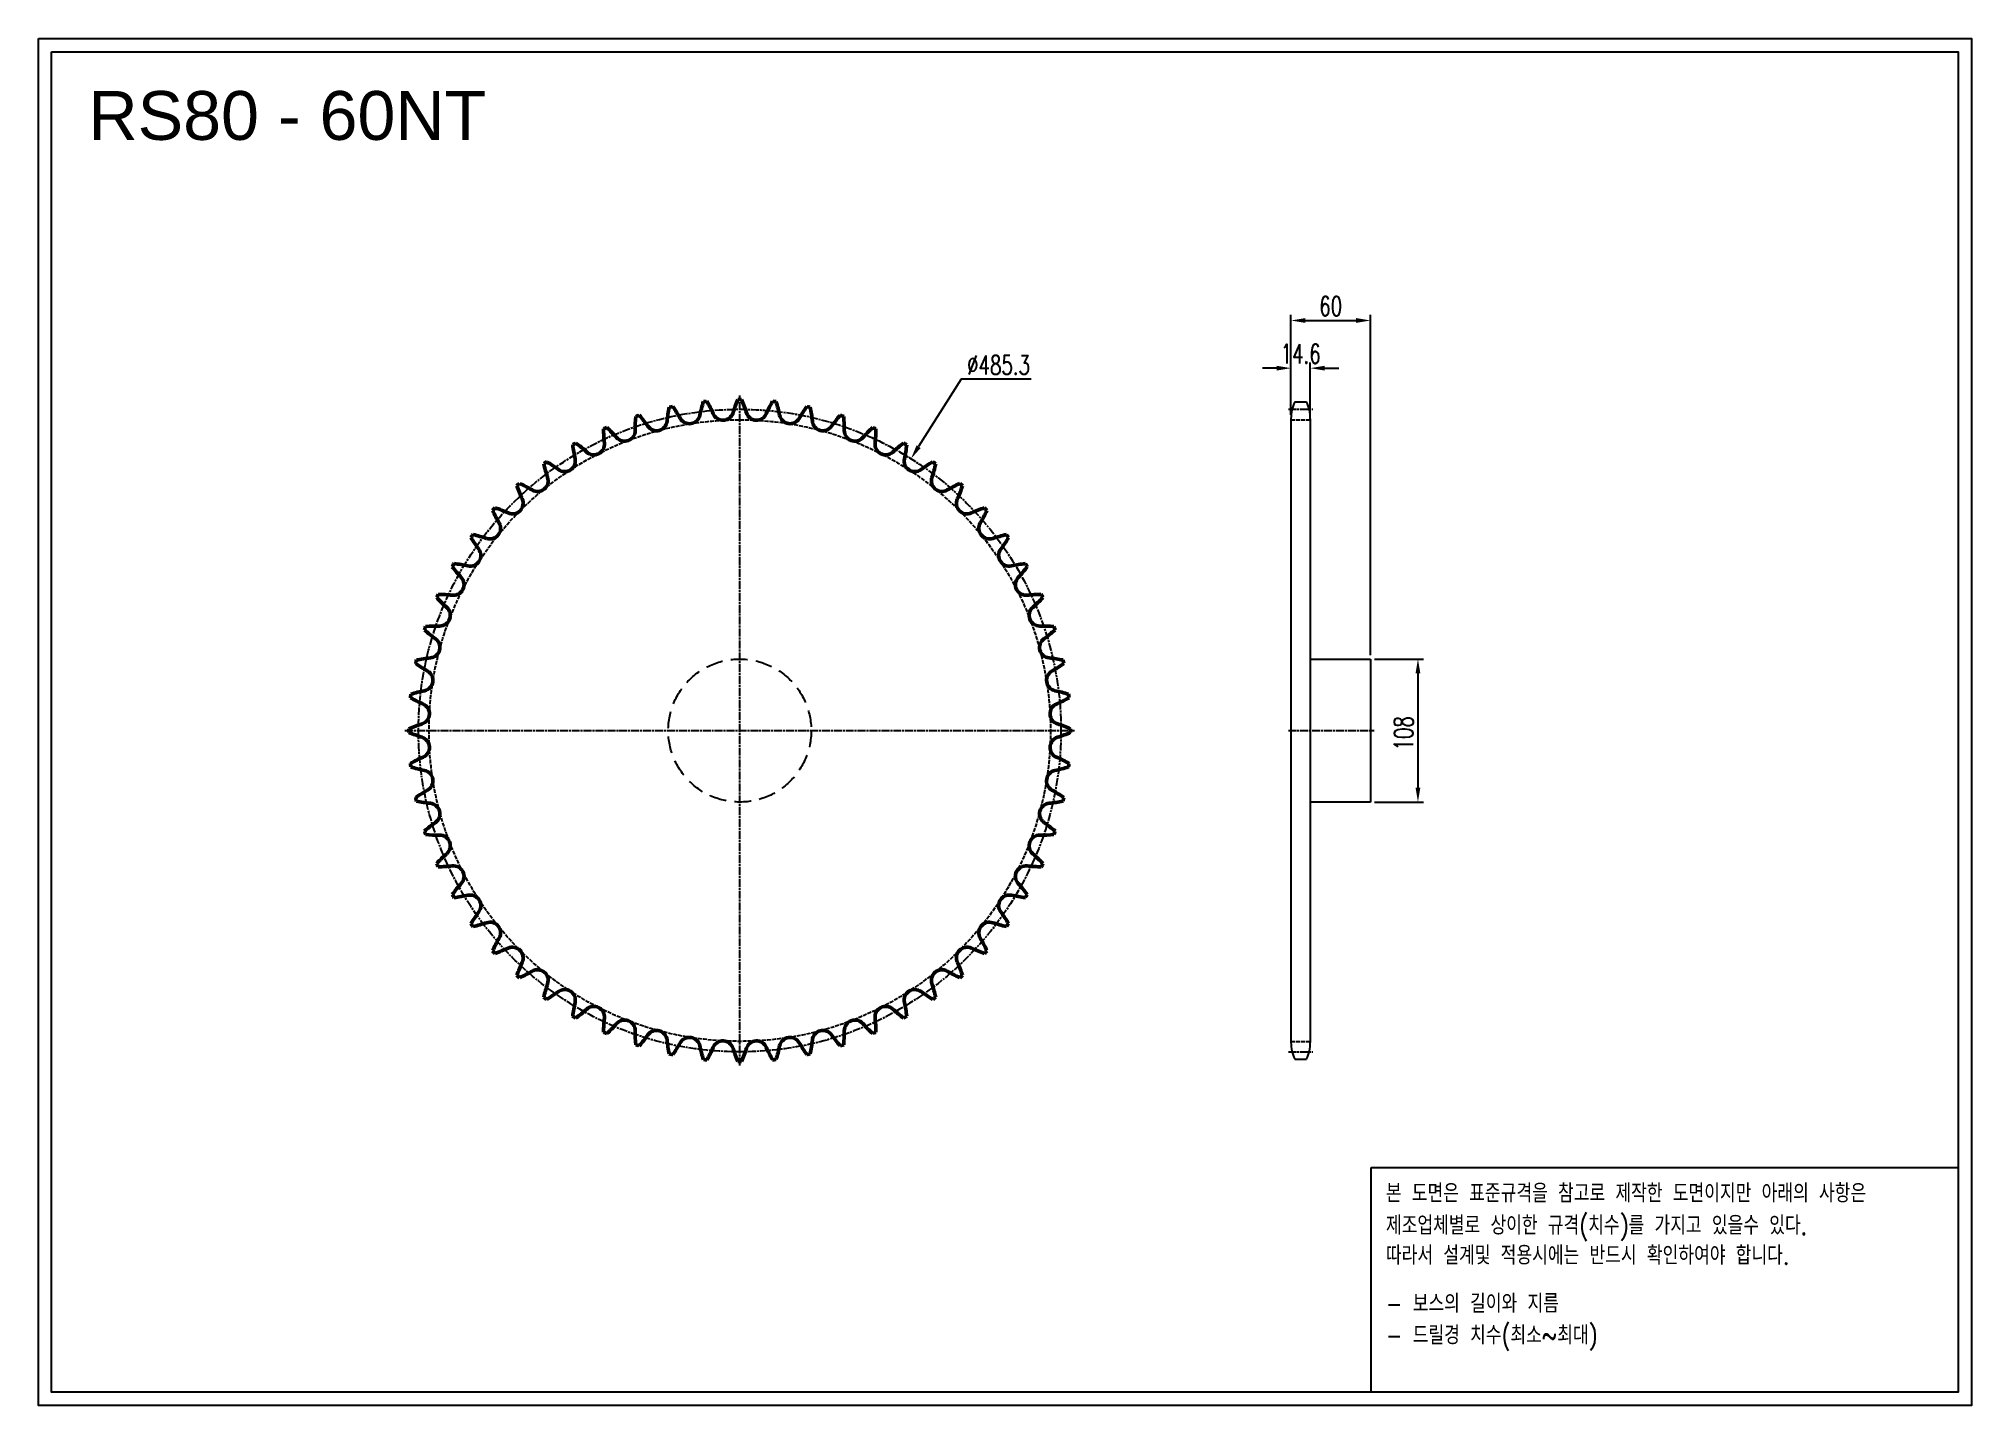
# Model space of a CAD drawing. Header units: millimetres. Extents: x -69295 to -67835, y 20705 to 21737.
import ezdxf

# ---------------------------------------------------------------- set-up
doc = ezdxf.new("R2010")
doc.units = ezdxf.units.MM
for name, pattern in [('AM_ISO02W050', [7.5, 6, -1.5]), ('AM_ISO02W050x2', [3.75, 3, -0.75]), ('AM_ISO08W050', [18, 12, -1.5, 3, -1.5]), ('AM_ISO08W050x2', [9, 6, -0.75, 1.5, -0.75]), ('HIDDEN', [9.525, 6.35, -3.175])]:
    doc.linetypes.add(name, pattern=pattern)
for name, color, linetype, lineweight in [('AM_0N', 7, 'Continuous', 50), ('AM_3N', 6, 'AM_ISO02W050', 25), ('AM_7', 4, 'AM_ISO08W050', 25), ('AM_7N', 4, 'AM_ISO08W050', 25)]:
    doc.layers.add(name, color=color, linetype=linetype, lineweight=lineweight)
doc.layers.add('HL', color=2, linetype='HIDDEN')
doc.layers.add('S-DIM', color=7, linetype='Continuous')
doc.styles.add('HAN', font='ROMANS.shx', dxfattribs={"width": 0.7, "bigfont": 'whgtxt.shx'})
doc.styles.add('HSG', font='SIMPLEX.shx', dxfattribs={"width": 0.7, "bigfont": 'HSG.shx'})
doc.styles.get("Standard").update_dxf_attribs({"font": 'arial.ttf'})
doc.dimstyles.new('APP28', dxfattribs={"dimscale": 6, "dimtxt": 2.4, "dimasz": 1.8, "dimexe": 0.7, "dimexo": 0.5, "dimgap": 0.6, "dimtad": 1, "dimtoh": 1, "dimdec": 1, "dimrnd": 0.01, "dimzin": 9, "dimdsep": 46, "dimtxsty": 'HSG', "dimcen": 0, "dimclrd": 1, "dimclre": 1, "dimclrt": 256, "dimazin": 2, "dimtp": 1, "dimtm": 1, "dimtfac": 0.5, "dimtdec": 1, "dimtofl": 0, "dimtmove": 0, "dimatfit": 3, "dimfxl": 0, "dimtvp": 1, "dimtolj": 2, "dimlwd": -1, "dimlwe": -1, "dimarcsym": 0})

# ---------------------------------------------------------------- blocks, each defined once
blk = doc.blocks.new('*D1')
at = {"layer": 'Defpoints', "color": 0, "transparency": 16777216}
for p in [(-68288.6, 21268.6), (-68288.6, 21160.6), (-68252.7, 21160.6)]:
    blk.add_point(p, dxfattribs=at)
at = {"layer": 'S-DIM', "color": 1, "transparency": 16777216}
for p, q in [((-68285.6, 21268.6), (-68248.5, 21268.6)), ((-68252.7, 21257.8), (-68252.7, 21171.4)), ((-68285.6, 21160.6), (-68248.5, 21160.6))]:
    blk.add_line(p, q, dxfattribs=at)
for points in [[(-68254.5, 21257.8), (-68250.9, 21257.8), (-68252.7, 21268.6)], [(-68254.5, 21171.4), (-68250.9, 21171.4), (-68252.7, 21160.6)]]:
    blk.add_solid(points, dxfattribs=at)
at = {"layer": 'S-DIM', "transparency": 16777216, "insert": (-68263.5, 21212.5), "char_height": 14.4, "attachment_point": 5, "rotation": 90, "style": 'HSG'}
blk.add_mtext('\\A2;108', dxfattribs=at)
blk = doc.blocks.new('*D2')
at = {"layer": 'Defpoints', "color": 0, "transparency": 16777216}
for p in [(-68334, 21488.3), (-68348.6, 21450.1), (-68334, 21450.1)]:
    blk.add_point(p, dxfattribs=at)
at = {"layer": 'S-DIM', "color": 1, "transparency": 16777216}
for p, q in [((-68348.6, 21453.1), (-68348.6, 21492.5)), ((-68334, 21453.1), (-68334, 21492.5)), ((-68359.4, 21488.3), (-68370.2, 21488.3)), ((-68323.2, 21488.3), (-68312.4, 21488.3))]:
    blk.add_line(p, q, dxfattribs=at)
for points in [[(-68359.4, 21490.1), (-68359.4, 21486.5), (-68348.6, 21488.3)], [(-68323.2, 21490.1), (-68323.2, 21486.5), (-68334, 21488.3)]]:
    blk.add_solid(points, dxfattribs=at)
at = {"layer": 'S-DIM', "transparency": 16777216, "insert": (-68341.3, 21499.1), "char_height": 14.4, "attachment_point": 5, "style": 'HSG'}
blk.add_mtext('\\A2;14.6', dxfattribs=at)
blk = doc.blocks.new('*D3')
at = {"layer": 'Defpoints', "color": 0, "transparency": 16777216}
for p in [(-68288.6, 21524.3), (-68348.6, 21450.1), (-68288.6, 21268.6)]:
    blk.add_point(p, dxfattribs=at)
at = {"layer": 'S-DIM', "color": 1, "transparency": 16777216}
for p, q in [((-68348.6, 21453.1), (-68348.6, 21528.5)), ((-68337.8, 21524.3), (-68299.4, 21524.3)), ((-68288.6, 21271.6), (-68288.6, 21528.5))]:
    blk.add_line(p, q, dxfattribs=at)
for points in [[(-68337.8, 21526.1), (-68337.8, 21522.5), (-68348.6, 21524.3)], [(-68299.4, 21526.1), (-68299.4, 21522.5), (-68288.6, 21524.3)]]:
    blk.add_solid(points, dxfattribs=at)
at = {"layer": 'S-DIM', "transparency": 16777216, "insert": (-68318.6, 21535.1), "char_height": 14.4, "attachment_point": 5, "style": 'HSG'}
blk.add_mtext('\\A2;60', dxfattribs=at)
blk = doc.blocks.new('*D4')
at = {"layer": 'Defpoints', "color": 0, "transparency": 16777216}
for p in [(-68635.6, 21419.9), (-68894.3, 21009.3)]:
    blk.add_point(p, dxfattribs=at)
at = {"layer": 'S-DIM', "color": 1, "transparency": 16777216}
for p, q in [((-68597.8, 21479.9), (-68629.9, 21429)), ((-68544.8, 21479.9), (-68597.8, 21479.9))]:
    blk.add_line(p, q, dxfattribs=at)
blk.add_solid([(-68631.4, 21430), (-68628.3, 21428), (-68635.6, 21419.9)], dxfattribs=at)
at = {"layer": 'S-DIM', "transparency": 16777216, "insert": (-68569.5, 21490.7), "char_height": 14.4, "attachment_point": 5, "style": 'HSG'}
blk.add_mtext('\\A2;∅485.3', dxfattribs=at)
blk = doc.blocks.new('notice1')
at = {"color": 4}
blk.add_lwpolyline([(-22142.12, 1735.9), (-22053.8, 1735.9), (-22053.8, 1702.07), (-22142.12, 1702.07)], close=True, dxfattribs=at)
at = {"color": 4, "style": 'HAN', "width": 0.8}
for s, p in [('본 도면은 표준규격을 참고로 제작한 도면이지만 아래의 사항은', (-22139.9, 1730.62)), ('제조업체별로 상이한 규격(치수)를 가지고 있을수 있다.', (-22139.9, 1725.78)), ('따라서 설계및 적용시에는 반드시 확인하여야 합니다.', (-22139.9, 1721.28)), ('- 보스의 길이와 지름', (-22139.9, 1714.03)), ('- 드릴경 치수(최소~최대)', (-22139.9, 1709.27))]:
    blk.add_text(s, height=2.7949, dxfattribs=at).set_placement(p)

msp = doc.modelspace()

# ---------------------------------------------------------------- linework, layer by layer
for p, q in [((-68345.82, 21462.84), (-68336.82, 21462.84)), ((-68348.62, 21450.14), (-68348.62, 20979)), ((-68334.02, 21450.14), (-68334.02, 20979)), ((-68334.02, 21268.57), (-68288.62, 21268.57)), ((-68288.62, 21268.57), (-68288.62, 21160.57)), ((-68288.62, 21160.57), (-68334.02, 21160.57)), ((-68345.82, 20966.3), (-68336.82, 20966.3))]:
    msp.add_line(p, q)
for points in [[(-69294.54, 21737.15), (-67834.7, 21737.15), (-67834.7, 20704.94), (-69294.54, 20704.94)], [(-69284.71, 21727.32), (-67844.53, 21727.32), (-67844.53, 20714.77), (-69284.71, 20714.77)]]:
    msp.add_lwpolyline(points, close=True)
for centre, start, end in [((-68318.42, 21450.14), 155.13196, 180), ((-68364.22, 21450.14), 0, 24.86804), ((-68318.42, 20979), 180, 204.86804), ((-68364.22, 20979), 335.13196, 0)]:
    msp.add_arc(centre, 30.2, start, end)
at = {"layer": 'AM_0N'}
for centre, radius, start, end in [((-68679.43, 21428.63), 118.15, 163.08592, 168.25), ((-68764.98, 21214.57), 249.95, 95.68646, 96.31354), ((-68893.16, 21406.17), 118.15, 23.75, 28.91408), ((-68657.52, 21418.51), 118.15, 157.08592, 162.25), ((-68764.98, 21214.57), 249.95, 89.68646, 90.31354), ((-68872.43, 21418.51), 118.15, 17.75, 22.91408), ((-68636.79, 21406.17), 118.15, 151.08592, 156.25), ((-68764.98, 21214.57), 249.95, 83.68646, 84.31354), ((-68850.53, 21428.63), 118.15, 11.75, 16.91408), ((-68725.8, 21441.74), 118.15, 175.08592, 180.25), ((-68764.98, 21214.57), 249.95, 107.68646, 108.31354), ((-68930.2, 21375.33), 118.15, 35.75, 40.91408), ((-68827.8, 21449.04), 8.02, 215.75, 354.25), ((-68702.27, 21436.4), 118.15, 169.08592, 174.25), ((-68764.98, 21214.57), 249.95, 101.68646, 102.31354), ((-68912.49, 21391.72), 118.15, 29.75, 34.91408), ((-68802.95, 21454.32), 8.02, 209.75, 348.25), ((-68777.68, 21456.98), 8.02, 203.75, 342.25), ((-68752.27, 21456.98), 8.02, 197.75, 336.25), ((-68727, 21454.32), 8.02, 191.75, 330.25), ((-68617.47, 21391.72), 118.15, 145.08592, 150.25), ((-68764.98, 21214.57), 249.95, 77.68646, 78.31354), ((-68827.68, 21436.4), 118.15, 5.75, 10.91408), ((-68702.15, 21449.04), 8.02, 185.75, 324.25), ((-68599.76, 21375.33), 118.15, 139.08592, 144.25), ((-68764.98, 21214.57), 249.95, 71.68646, 72.31354), ((-68804.15, 21441.74), 118.15, 359.75, 4.91408), ((-68764.98, 21214.57), 249.95, 119.68646, 120.31354), ((-68960.01, 21337.46), 118.15, 47.75, 52.91408), ((-68875.18, 21430.85), 8.02, 227.75, 6.25), ((-68764.98, 21214.57), 249.95, 113.68646, 114.31354), ((-68749.76, 21444.59), 118.15, 181.08592, 186.25), ((-68946.1, 21357.18), 118.15, 41.75, 46.91408), ((-68851.97, 21441.19), 8.02, 221.75, 0.25), ((-68677.99, 21441.19), 8.02, 179.75, 318.25), ((-68583.86, 21357.18), 118.15, 133.08592, 138.25), ((-68764.98, 21214.57), 249.95, 65.68646, 66.31354), ((-68654.78, 21430.85), 8.02, 173.75, 312.25), ((-68780.19, 21444.59), 118.15, 353.75, 358.91408), ((-68569.95, 21337.46), 118.15, 127.08592, 132.25), ((-68764.98, 21214.57), 249.95, 59.68646, 60.31354), ((-68764.98, 21214.57), 249.95, 125.68646, 126.31354), ((-68797.92, 21442.73), 118.15, 193.08592, 198.25), ((-68971.79, 21316.4), 118.15, 53.75, 58.91408), ((-68897.19, 21418.15), 8.02, 233.75, 12.25), ((-68773.89, 21444.92), 118.15, 187.08592, 192.25), ((-68632.77, 21418.15), 8.02, 167.75, 306.25), ((-68756.07, 21444.92), 118.15, 347.75, 352.91408), ((-68558.17, 21316.4), 118.15, 121.08592, 126.25), ((-68732.04, 21442.73), 118.15, 341.75, 346.91408), ((-68764.98, 21214.57), 249.95, 53.68646, 54.31354), ((-68917.74, 21403.22), 8.02, 239.75, 18.25), ((-68612.22, 21403.22), 8.02, 161.75, 300.25), ((-68936.62, 21386.21), 8.02, 245.75, 24.25), ((-68764.98, 21214.57), 249.95, 131.68646, 132.31354), ((-68821.59, 21438.03), 118.15, 199.08592, 204.25), ((-68981.3, 21294.23), 118.15, 59.75, 64.91408), ((-68548.66, 21294.23), 118.15, 115.08592, 120.25), ((-68593.33, 21386.21), 8.02, 155.75, 294.25), ((-68708.37, 21438.03), 118.15, 335.75, 340.91408), ((-68764.98, 21214.57), 249.95, 47.68646, 48.31354), ((-68764.98, 21214.57), 249.95, 137.68646, 138.31354), ((-68844.64, 21430.89), 118.15, 205.08592, 210.25), ((-68988.44, 21271.18), 118.15, 65.75, 70.91408), ((-68541.51, 21271.18), 118.15, 109.08592, 114.25), ((-68685.32, 21430.89), 118.15, 329.75, 334.91408), ((-68764.98, 21214.57), 249.95, 41.68646, 42.31354), ((-68764.98, 21214.57), 249.95, 143.68646, 144.31354), ((-68866.81, 21421.38), 118.15, 211.08592, 216.25), ((-68993.14, 21247.51), 118.15, 71.75, 76.91408), ((-68953.62, 21367.33), 8.02, 251.75, 30.25), ((-68576.33, 21367.33), 8.02, 149.75, 288.25), ((-68536.82, 21247.51), 118.15, 103.08592, 108.25), ((-68663.14, 21421.38), 118.15, 323.75, 328.91408), ((-68764.98, 21214.57), 249.95, 35.68646, 36.31354), ((-68968.56, 21346.78), 8.02, 257.75, 36.25), ((-68561.4, 21346.78), 8.02, 143.75, 282.25), ((-68981.26, 21324.77), 8.02, 263.75, 42.25), ((-68764.98, 21214.57), 249.95, 149.68646, 150.31354), ((-68887.87, 21409.6), 118.15, 217.08592, 222.25), ((-68995.33, 21223.48), 118.15, 77.75, 82.91408), ((-68534.63, 21223.48), 118.15, 97.08592, 102.25), ((-68548.69, 21324.77), 8.02, 137.75, 276.25), ((-68642.08, 21409.6), 118.15, 317.75, 322.91408), ((-68764.98, 21214.57), 249.95, 29.68646, 30.31354), ((-68764.98, 21214.57), 249.95, 155.68646, 156.31354), ((-68907.59, 21395.69), 118.15, 223.08592, 228.25), ((-68995, 21199.35), 118.15, 83.75, 88.91408), ((-68534.96, 21199.35), 118.15, 91.08592, 96.25), ((-68622.37, 21395.69), 118.15, 311.75, 316.91408), ((-68764.98, 21214.57), 249.95, 23.68646, 24.31354), ((-68991.6, 21301.56), 8.02, 269.75, 48.25), ((-68538.36, 21301.56), 8.02, 131.75, 270.25), ((-68764.98, 21214.57), 249.95, 161.68646, 162.31354), ((-68925.74, 21379.79), 118.15, 229.08592, 234.25), ((-68992.15, 21175.39), 118.15, 89.75, 94.91408), ((-68537.81, 21175.39), 118.15, 85.08592, 90.25), ((-68604.22, 21379.79), 118.15, 305.75, 310.91408), ((-68764.98, 21214.57), 249.95, 17.68646, 18.31354), ((-68999.45, 21277.4), 8.02, 275.75, 54.25), ((-68530.51, 21277.4), 8.02, 125.75, 264.25), ((-68764.98, 21214.57), 249.95, 167.68646, 168.31354), ((-68942.13, 21362.08), 118.15, 235.08592, 240.25), ((-68986.81, 21151.86), 118.15, 95.75, 100.91408), ((-69004.73, 21252.54), 8.02, 281.75, 60.25), ((-68525.22, 21252.54), 8.02, 119.75, 258.25), ((-68543.15, 21151.86), 118.15, 79.08592, 84.25), ((-68587.83, 21362.08), 118.15, 299.75, 304.91408), ((-68764.98, 21214.57), 249.95, 11.68646, 12.31354), ((-68764.98, 21214.57), 249.95, 173.68646, 174.31354), ((-68979.04, 21129.02), 118.15, 101.75, 106.91408), ((-68550.92, 21129.02), 118.15, 73.08592, 78.25), ((-68764.98, 21214.57), 249.95, 5.68646, 6.31354), ((-68956.57, 21342.75), 118.15, 241.08592, 246.25), ((-69007.39, 21227.27), 8.02, 287.75, 66.25), ((-68522.57, 21227.27), 8.02, 113.75, 252.25), ((-68573.38, 21342.75), 118.15, 293.75, 298.91408), ((-68764.98, 21214.57), 249.95, 179.68646, 180.31354), ((-68968.92, 21107.11), 118.15, 107.75, 112.91408), ((-68968.92, 21322.03), 118.15, 247.08592, 252.25), ((-68561.03, 21107.11), 118.15, 67.08592, 72.25), ((-68561.03, 21322.03), 118.15, 287.75, 292.91408), ((-68764.98, 21214.57), 249.95, 359.68646, 0.31354), ((-69007.39, 21201.86), 8.02, 293.75, 72.25), ((-68522.57, 21201.86), 8.02, 107.75, 246.25), ((-68956.57, 21086.38), 118.15, 113.75, 118.91408), ((-68764.98, 21214.57), 249.95, 185.68646, 186.31354), ((-68979.04, 21300.12), 118.15, 253.08592, 258.25), ((-69004.73, 21176.6), 8.02, 299.75, 78.25), ((-68525.22, 21176.6), 8.02, 101.75, 240.25), ((-68550.92, 21300.12), 118.15, 281.75, 286.91408), ((-68573.38, 21086.38), 118.15, 61.08592, 66.25), ((-68764.98, 21214.57), 249.95, 353.68646, 354.31354), ((-68942.13, 21067.06), 118.15, 119.75, 124.91408), ((-68587.83, 21067.06), 118.15, 55.08592, 60.25), ((-68764.98, 21214.57), 249.95, 191.68646, 192.31354), ((-68986.81, 21277.27), 118.15, 259.08592, 264.25), ((-68999.45, 21151.74), 8.02, 305.75, 84.25), ((-68530.51, 21151.74), 8.02, 95.75, 234.25), ((-68543.15, 21277.27), 118.15, 275.75, 280.91408), ((-68764.98, 21214.57), 249.95, 347.68646, 348.31354), ((-68925.74, 21049.35), 118.15, 125.75, 130.91408), ((-68764.98, 21214.57), 249.95, 197.68646, 198.31354), ((-68604.22, 21049.35), 118.15, 49.08592, 54.25), ((-68764.98, 21214.57), 249.95, 341.68646, 342.31354), ((-68992.15, 21253.74), 118.15, 265.08592, 270.25), ((-68991.6, 21127.58), 8.02, 311.75, 90.25), ((-68538.36, 21127.58), 8.02, 89.75, 228.25), ((-68537.81, 21253.74), 118.15, 269.75, 274.91408), ((-68907.59, 21033.45), 118.15, 131.75, 136.91408), ((-68764.98, 21214.57), 249.95, 203.68646, 204.31354), ((-68995, 21229.78), 118.15, 271.08592, 276.25), ((-68981.26, 21104.37), 8.02, 317.75, 96.25), ((-68548.69, 21104.37), 8.02, 83.75, 222.25), ((-68534.96, 21229.78), 118.15, 263.75, 268.91408), ((-68622.37, 21033.45), 118.15, 43.08592, 48.25), ((-68764.98, 21214.57), 249.95, 335.68646, 336.31354), ((-68887.87, 21019.54), 118.15, 137.75, 142.91408), ((-68642.08, 21019.54), 118.15, 37.08592, 42.25), ((-68764.98, 21214.57), 249.95, 209.68646, 210.31354), ((-68995.33, 21205.66), 118.15, 277.08592, 282.25), ((-68968.56, 21082.36), 8.02, 323.75, 102.25), ((-68561.4, 21082.36), 8.02, 77.75, 216.25), ((-68534.63, 21205.66), 118.15, 257.75, 262.91408), ((-68764.98, 21214.57), 249.95, 329.68646, 330.31354), ((-68866.81, 21007.76), 118.15, 143.75, 148.91408), ((-68764.98, 21214.57), 249.95, 215.68646, 216.31354), ((-68993.14, 21181.63), 118.15, 283.08592, 288.25), ((-68953.62, 21061.81), 8.02, 329.75, 108.25), ((-68576.33, 21061.81), 8.02, 71.75, 210.25), ((-68536.82, 21181.63), 118.15, 251.75, 256.91408), ((-68663.14, 21007.76), 118.15, 31.08592, 36.25), ((-68764.98, 21214.57), 249.95, 323.68646, 324.31354), ((-68844.64, 20998.25), 118.15, 149.75, 154.91408), ((-68936.62, 21042.92), 8.02, 335.75, 114.25), ((-68593.33, 21042.92), 8.02, 65.75, 204.25), ((-68685.32, 20998.25), 118.15, 25.08592, 30.25), ((-68764.98, 21214.57), 249.95, 221.68646, 222.31354), ((-68988.44, 21157.96), 118.15, 289.08592, 294.25), ((-68821.59, 20991.1), 118.15, 155.75, 160.91408), ((-68708.37, 20991.1), 118.15, 19.08592, 24.25), ((-68541.51, 21157.96), 118.15, 245.75, 250.91408), ((-68764.98, 21214.57), 249.95, 317.68646, 318.31354), ((-68764.98, 21214.57), 249.95, 227.68646, 228.31354), ((-68981.3, 21134.91), 118.15, 295.08592, 300.25), ((-68917.74, 21025.92), 8.02, 341.75, 120.25), ((-68797.92, 20986.41), 118.15, 161.75, 166.91408), ((-68612.22, 21025.92), 8.02, 59.75, 198.25), ((-68732.04, 20986.41), 118.15, 13.08592, 18.25), ((-68548.66, 21134.91), 118.15, 239.75, 244.91408), ((-68764.98, 21214.57), 249.95, 311.68646, 312.31354), ((-68764.98, 21214.57), 249.95, 233.68646, 234.31354), ((-68971.79, 21112.73), 118.15, 301.08592, 306.25), ((-68897.19, 21010.99), 8.02, 347.75, 126.25), ((-68773.89, 20984.22), 118.15, 167.75, 172.91408), ((-68632.77, 21010.99), 8.02, 53.75, 192.25), ((-68756.07, 20984.22), 118.15, 7.08592, 12.25), ((-68558.17, 21112.73), 118.15, 233.75, 238.91408), ((-68764.98, 21214.57), 249.95, 305.68646, 306.31354), ((-68764.98, 21214.57), 249.95, 239.68646, 240.31354), ((-68960.01, 21091.67), 118.15, 307.08592, 312.25), ((-68875.18, 20998.28), 8.02, 353.75, 132.25), ((-68749.76, 20984.55), 118.15, 173.75, 178.91408), ((-68946.1, 21071.96), 118.15, 313.08592, 318.25), ((-68851.97, 20987.95), 8.02, 359.75, 138.25), ((-68677.99, 20987.95), 8.02, 41.75, 180.25), ((-68583.86, 21071.96), 118.15, 221.75, 226.91408), ((-68654.78, 20998.28), 8.02, 47.75, 186.25), ((-68780.19, 20984.55), 118.15, 1.08592, 6.25), ((-68569.95, 21091.67), 118.15, 227.75, 232.91408), ((-68764.98, 21214.57), 249.95, 299.68646, 300.31354), ((-68764.98, 21214.57), 249.95, 245.68646, 246.31354), ((-68725.8, 20987.4), 118.15, 179.75, 184.91408), ((-68930.2, 21053.81), 118.15, 319.08592, 324.25), ((-68827.8, 20980.1), 8.02, 5.75, 144.25), ((-68702.27, 20992.74), 118.15, 185.75, 190.91408), ((-68912.49, 21037.42), 118.15, 325.08592, 330.25), ((-68802.95, 20974.81), 8.02, 11.75, 150.25), ((-68777.68, 20972.16), 8.02, 17.75, 156.25), ((-68752.27, 20972.16), 8.02, 23.75, 162.25), ((-68727, 20974.81), 8.02, 29.75, 168.25), ((-68617.47, 21037.42), 118.15, 209.75, 214.91408), ((-68827.68, 20992.74), 118.15, 349.08592, 354.25), ((-68702.15, 20980.1), 8.02, 35.75, 174.25), ((-68599.76, 21053.81), 118.15, 215.75, 220.91408), ((-68804.15, 20987.4), 118.15, 355.08592, 0.25), ((-68764.98, 21214.57), 249.95, 293.68646, 294.31354), ((-68764.98, 21214.57), 249.95, 251.68646, 252.31354), ((-68764.98, 21214.57), 249.95, 257.68646, 258.31354), ((-68679.43, 21000.51), 118.15, 191.75, 196.91408), ((-68764.98, 21214.57), 249.95, 263.68646, 264.31354), ((-68893.16, 21022.97), 118.15, 331.08592, 336.25), ((-68657.52, 21010.62), 118.15, 197.75, 202.91408), ((-68764.98, 21214.57), 249.95, 269.68646, 270.31354), ((-68872.43, 21010.62), 118.15, 337.08592, 342.25), ((-68636.79, 21022.97), 118.15, 203.75, 208.91408), ((-68764.98, 21214.57), 249.95, 275.68646, 276.31354), ((-68850.53, 21000.51), 118.15, 343.08592, 348.25), ((-68764.98, 21214.57), 249.95, 281.68646, 282.31354), ((-68764.98, 21214.57), 249.95, 287.68646, 288.31354)]:
    msp.add_arc(centre, radius, start, end, dxfattribs=at)
at = {"layer": 'AM_3N', "linetype": 'AM_ISO02W050x2'}
for p, q in [((-68348.62, 21449.29), (-68334.02, 21449.29)), ((-68348.62, 20979.85), (-68334.02, 20979.85))]:
    msp.add_line(p, q, dxfattribs=at)
msp.add_circle((-68764.98, 21214.57), 234.72, dxfattribs=at)
at = {"layer": 'AM_7', "linetype": 'AM_ISO08W050x2'}
for p, q in [((-68350.56, 21457.23), (-68332.08, 21457.23)), ((-68350.56, 21214.57), (-68285.81, 21214.57)), ((-68350.56, 20971.91), (-68332.08, 20971.91))]:
    msp.add_line(p, q, dxfattribs=at)
msp.add_circle((-68764.98, 21214.57), 242.66, dxfattribs=at)
at = {"layer": 'AM_7N', "linetype": 'AM_ISO08W050x2'}
for p, q in [((-68764.98, 20961.62), (-68764.98, 21467.52)), ((-69017.93, 21214.57), (-68512.03, 21214.57))]:
    msp.add_line(p, q, dxfattribs=at)
at = {"layer": 'HL', "ltscale": 2}
msp.add_circle((-68764.98, 21214.57), 54, dxfattribs=at)

# ---------------------------------------------------------------- block references
at = {"xscale": 5.021469573119999, "yscale": 5.021469573119999, "zscale": 5.021469573119999}
msp.add_blockref('notice1', (42897.94, 12167.89), dxfattribs=at)

# ---------------------------------------------------------------- texts
msp.add_text('RS80 - 60NT', height=36.8646).set_placement((-69256.94, 21660.71))

# ---------------------------------------------------------------- dimensions: what is measured, and where the dimension line sits
at = {"layer": 'S-DIM'}
dim = msp.add_linear_dim(base=(-68288.62, 21524.31), p1=(-68348.62, 21450.14), p2=(-68288.62, 21268.57), dimstyle='APP28', dxfattribs=at)
dim.commit()
dim.dimension.update_dxf_attribs({"geometry": '*D3', "text_midpoint": (-68318.62, 21535.11)})
dim = msp.add_linear_dim(base=(-68334.02, 21488.31), p1=(-68348.62, 21450.14), p2=(-68334.02, 21450.14), dimstyle='APP28', dxfattribs=at)
dim.commit()
dim.dimension.update_dxf_attribs({"geometry": '*D2', "text_midpoint": (-68341.32, 21488.31), "dimtype": 128})
dim = msp.add_diameter_dim_2p(p1=(-68894.35, 21009.27), p2=(-68635.61, 21419.87), dimstyle='APP28', dxfattribs=at)
dim.commit()
dim.dimension.update_dxf_attribs({"geometry": '*D4', "text_midpoint": (-68569.49, 21479.86), "dimtype": 131})
dim = msp.add_linear_dim(base=(-68252.75, 21160.57), p1=(-68288.62, 21268.57), p2=(-68288.62, 21160.57), angle=90, dimstyle='APP28', dxfattribs=at)
dim.commit()
dim.dimension.update_dxf_attribs({"geometry": '*D1', "text_midpoint": (-68252.75, 21212.53), "dimtype": 128})

doc.saveas('drawing.dxf')
